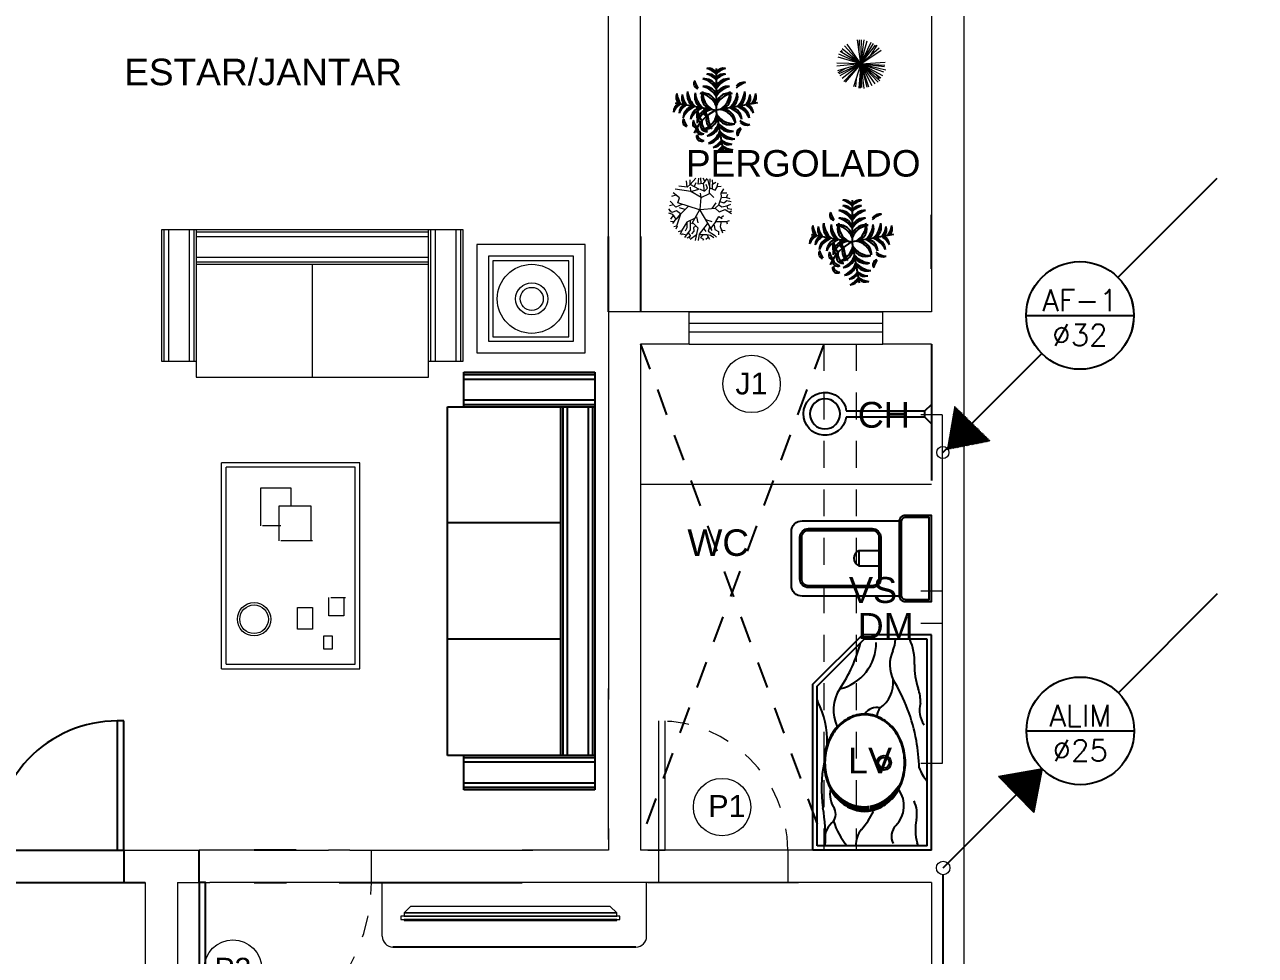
# Model space of a CAD drawing. Header units: millimetres. Extents: x 1345 to 2117, y 1214 to 1365.
# Drawn here: x 1937.64 to 1943.36, y 1280.28 to 1284.6 of the extents above; entities that cross this region are included whole.
import ezdxf
from ezdxf.enums import TextEntityAlignment as Align

# ---------------------------------------------------------------- set-up
doc = ezdxf.new("R2010")
doc.units = ezdxf.units.MM
doc.header["$LTSCALE"] = 0.5
doc.linetypes.add('HIDDEN', pattern=[0.375, 0.25, -0.125])
doc.linetypes.add('HIDDEN2', pattern=[0.1875, 0.125, -0.0625])
for name, color, linetype in [('02', 2, 'Continuous'), ('ARCO', 7, 'HIDDEN2'), ('DIVERSOS', 4, 'Continuous'), ('ESQUADRIA', 3, 'Continuous'), ('ESQUADRIAS', 3, 'Continuous'), ('FMPLANT', 3, 'Continuous'), ('HATCH', 8, 'Continuous'), ('MOBIL-I', 251, 'Continuous'), ('parede', 2, 'Continuous'), ('PISO', 8, 'Continuous'), ('PORTAS', 3, 'Continuous'), ('proj', 8, 'HIDDEN'), ('TEXTO2', 3, 'Continuous'), ('TUBULAÇÃO_HIDRÁULICA', 5, 'Continuous'), ('TXT_0', 7, 'Continuous'), ('TXT_1', 3, 'Continuous')]:
    doc.layers.add(name, color=color, linetype=linetype)
doc.styles.add('ADITIVOCAD', font='ROMANS.shx')
doc.styles.add('SANSSERIF', font='sas_____.pfb', dxfattribs={"height": 1})
doc.styles.get("Standard").update_dxf_attribs({"font": 'arial.ttf'})

# ---------------------------------------------------------------- blocks, each defined once
blk = doc.blocks.new('ADC_PE_AB1')
blk.add_lwpolyline([(0, -0.03), (1, -0.03), (1, 0), (0, 0)], close=True)
at = {"flags": 8}
blk.add_attdef('$PORTA', text='', height=0.09, dxfattribs=at).set_placement((0.5, -0.1569), align=Align.MIDDLE)
blk = doc.blocks.new('ADC_CHUVEIRO')
for p, q in [((0, 0.045), (0, -0.045)), ((0.03, 0.015), (0, 0.045)), ((0.395, 0.015), (0.03, 0.015)), ((0.03, -0.015), (0.03, 0.015)), ((0, -0.045), (0.03, -0.015)), ((0.03, -0.015), (0.3953, -0.015))]:
    blk.add_line(p, q)
blk.add_circle((0.494, 0.0009), 0.07)
blk.add_arc((0.494, 0.0009), 0.1, 189.1456, 171.891)
blk = doc.blocks.new('ADC_VASO_02')
blk.add_lwpolyline([(-0.175, 0.15), (-0.175, 0.6, -0.414214), (-0.125, 0.65), (0.125, 0.65, -0.414214), (0.175, 0.6), (0.175, 0.1496)], format="xyb")
for points in [[(0.1388, 0.2754, -0.414214), (0.0988, 0.2354), (-0.0948, 0.2354, -0.414214), (-0.1348, 0.2754), (-0.1348, 0.5704, -0.414214), (-0.0948, 0.6104), (0.0988, 0.6104, -0.414214), (0.1388, 0.5704)], [(0.1303, 0.2754, -0.414214), (0.0988, 0.2439), (-0.0948, 0.2439, -0.414214), (-0.1263, 0.2754), (-0.1263, 0.5704, -0.414214), (-0.0948, 0.6019), (0.0988, 0.6019, -0.414214), (0.1303, 0.5704)], [(-0.17, 0.15, 0.414214), (-0.2, 0.12), (-0.2, 0), (0.2, 0), (0.2, 0.12, 0.414214), (0.17, 0.15)], [(-0.17, 0.14, 0.414214), (-0.19, 0.12), (-0.19, 0.01), (0.19, 0.01), (0.19, 0.12, 0.414214), (0.17, 0.14)]]:
    blk.add_lwpolyline(points, format="xyb", close=True)
blk.add_lwpolyline([(0.0363, 0.2439), (0.0363, 0.3375), (-0.0344, 0.3375), (-0.0344, 0.2439)])
blk.add_arc((0.0009, 0.3215), 0.0388, 24.3951, 155.6049)
blk = doc.blocks.new('ADC_LAV_05')
for p, q in [((0, 0), (0, 0.55)), ((0, 0.55), (0.7704, 0.55)), ((0.02, 0.53), (0.7621, 0.53)), ((0.02, 0.02), (0.02, 0.53)), ((0.7621, 0.53), (0.98, 0.3123)), ((0.7704, 0.55), (1, 0.3206)), ((0.98, 0.02), (0.98, 0.3123)), ((1, 0), (1, 0.3206)), ((0, 0), (1, 0)), ((0.02, 0.02), (0.98, 0.02))]:
    blk.add_line(p, q)
for points in [[(0.4062, 0.1206, 0.083485), (0.4944, 0.1354, 0.090959), (0.566, 0.1759, 0.104004), (0.6157, 0.239, 0.115577), (0.6322, 0.3095, 0.115577), (0.6157, 0.38, 0.104004), (0.566, 0.443, 0.090959), (0.4944, 0.4835, 0.083485), (0.4062, 0.4983, 0.083485), (0.3179, 0.4835, 0.090959), (0.2463, 0.443, 0.104004), (0.1966, 0.38, 0.115577), (0.1801, 0.3095, 0.115577), (0.1966, 0.239, 0.104004), (0.2463, 0.1759, 0.090959), (0.3179, 0.1354, 0.083485)], [(0.4062, 0.1248, 0.083485), (0.493, 0.1394, 0.090959), (0.5633, 0.1791, 0.104004), (0.6119, 0.2408, 0.115577), (0.628, 0.3095, 0.115577), (0.6119, 0.3781, 0.104004), (0.5633, 0.4398, 0.090959), (0.493, 0.4795, 0.083485), (0.4062, 0.4941, 0.083485), (0.3193, 0.4795, 0.090959), (0.249, 0.4398, 0.104004), (0.2004, 0.3781, 0.115577), (0.1843, 0.3095, 0.115577), (0.2004, 0.2408, 0.104004), (0.249, 0.1791, 0.090959), (0.3193, 0.1394, 0.083485)]]:
    blk.add_lwpolyline(points, format="xyb", close=True)
for radius in [0.0339, 0.025]:
    blk.add_circle((0.4055, 0.2206), radius)
for centre, radius, start, end in [((0.4995, 0.9177), 0.4342, 269.3247, 295.8903), ((0.76, 0.3809), 0.1624, 113.3641, 115.8903), ((0.0559, 1.3962), 0.9039, 267.7229, 278.9638), ((0.0552, 0.402), 0.0926, 41.3487, 101.8141), ((0.1665, 0.4999), 0.0556, 221.3487, 297.4318), ((0.2605, 0.3465), 0.1245, 78.9955, 123.3333), ((0.2875, -0.0718), 0.5823, 78.2401, 98.9638), ((0.2201, 0.1636), 0.3026, 106.3243, 131.3792), ((0.6508, 0.2793), 0.1756, 56.1908, 116.2902), ((1.1381, 1.007), 0.7001, 236.1908, 255.5369), ((0.9639, 0.4778), 0.2217, 193.7216, 269.9715), ((0.0206, 0.2349), 0.1168, 49.9343, 90.2724), ((0.3586, 0.6369), 0.4085, 229.9343, 244.0853), ((0.5983, 0.255), 0.0641, 344.5869, 58.1135), ((0.6184, 0.1896), 0.0639, 49.2661, 86.8336), ((0.7799, 0.3241), 0.1475, 215.7175, 274.1895), ((0.0641, 0.1144), 0.0713, 44.7702, 118.1843), ((0.363, 0.8774), 0.8206, 280.1922, 301.4107), ((0.8604, 0.032), 0.1609, 66.126, 115.6626), ((0.9822, 0.3072), 0.1401, 246.126, 269.1113), ((0.2056, 0.2549), 0.1281, 224.7702, 306.3582), ((-0.0155, 0.2328), 0.1744, 281.75, 286.3843), ((0.0957, -0.1456), 0.22, 78.1029, 106.3843), ((0.1688, 0.2014), 0.1346, 258.1029, 296.1994), ((0.3613, 0.8866), 0.83, 271.4321, 280.1922), ((0.688, 0.2406), 0.19, 267.9474, 289.2677), ((0.8511, -0.2259), 0.3042, 87.8834, 109.2677), ((0.8722, 0.3475), 0.2696, 267.8834, 293.5615), ((0.4585, -0.1421), 0.2131, 111.0015, 130.4729), ((0.6495, -0.0622), 0.1173, 74.3079, 124.9939)]:
    blk.add_arc(centre, radius, start, end)
for points in [[(0.2584, 0.4524), (0.2647, 0.4406), (0.2777, 0.465), (0.2797, 0.4531)], [(0.2777, 0.465), (0.2797, 0.4531), (0.2886, 0.471), (0.2899, 0.4611)], [(0.2886, 0.471), (0.2899, 0.4611), (0.3035, 0.4779), (0.2965, 0.4664)], [(0.3035, 0.4779), (0.2965, 0.4664), (0.3178, 0.4833), (0.3049, 0.4731)], [(0.2049, 0.3949), (0.2213, 0.3828), (0.2176, 0.4133), (0.2336, 0.4041)], [(0.2176, 0.4133), (0.2336, 0.4041), (0.231, 0.4287), (0.2403, 0.4137)], [(0.231, 0.4287), (0.2403, 0.4137), (0.2433, 0.4404), (0.2513, 0.4271)], [(0.2433, 0.4404), (0.2513, 0.4271), (0.2584, 0.4524), (0.2647, 0.4406)], [(0.1821, 0.3345), (0.2054, 0.3236), (0.1859, 0.352), (0.2075, 0.3406)], [(0.1859, 0.352), (0.2075, 0.3406), (0.19, 0.3646), (0.2108, 0.3551)], [(0.19, 0.3646), (0.2108, 0.3551), (0.1966, 0.38), (0.2152, 0.3688)], [(0.1966, 0.38), (0.2152, 0.3688), (0.2049, 0.3949), (0.2213, 0.3828)], [(0.1801, 0.311), (0.2052, 0.3059), (0.1808, 0.324), (0.205, 0.3144)], [(0.1806, 0.2975), (0.2057, 0.2976), (0.1801, 0.311), (0.2052, 0.3059)], [(0.1813, 0.2898), (0.2072, 0.2867), (0.1806, 0.2975), (0.2057, 0.2976)], [(0.1808, 0.324), (0.205, 0.3144), (0.1821, 0.3345), (0.2054, 0.3236)], [(0.1847, 0.2717), (0.2109, 0.2698), (0.1816, 0.2882), (0.2076, 0.2844)], [(0.1894, 0.2561), (0.2133, 0.2622), (0.1847, 0.2717), (0.2109, 0.2698)], [(0.1979, 0.2364), (0.216, 0.2547), (0.1894, 0.2561), (0.2133, 0.2622)], [(0.2064, 0.2215), (0.2209, 0.2436), (0.1979, 0.2364), (0.216, 0.2547)], [(0.2176, 0.2056), (0.222, 0.2413), (0.2064, 0.2215), (0.2209, 0.2436)], [(0.2303, 0.1909), (0.2314, 0.2247), (0.2176, 0.2056), (0.222, 0.2413)], [(0.2433, 0.1785), (0.2403, 0.2118), (0.2303, 0.1909), (0.2314, 0.2247)], [(0.2571, 0.1674), (0.2482, 0.202), (0.2433, 0.1785), (0.2403, 0.2118)], [(0.2632, 0.1631), (0.2567, 0.1927), (0.2571, 0.1674), (0.2482, 0.202)], [(0.2742, 0.156), (0.2627, 0.1868), (0.2632, 0.1631), (0.2567, 0.1927)], [(0.2851, 0.1498), (0.2729, 0.1778), (0.2742, 0.156), (0.2627, 0.1868)], [(0.2956, 0.1445), (0.2839, 0.1687), (0.2851, 0.1498), (0.2729, 0.1778)], [(0.3256, 0.1339), (0.2928, 0.1613), (0.2956, 0.1445), (0.2839, 0.1687)], [(0.2966, 0.144), (0.3256, 0.1339), (0.2964, 0.1441), (0.3254, 0.133)], [(0.2964, 0.1441), (0.3254, 0.133), (0.3256, 0.1339), (0.3279, 0.1322)]]:
    blk.add_solid(points)
blk = doc.blocks.new('A1194DB', base_point=(2.905, 11.046))
for p in [(2.905, 11.546), (2.413, 11.133), (3.397, 11.133), (2.992, 10.554)]:
    blk.add_line(p, (2.905, 11.046))
for centre, radius, start, end in [((2.812, 11.432), 0.115, 36.29, 99.6243), ((2.718, 11.297), 0.26, 44.0763, 73.3794), ((2.812, 11.364), 0.115, 36.29, 99.6243), ((2.718, 11.229), 0.26, 44.0763, 73.3794), ((2.998, 11.432), 0.115, 80.3757, 143.71), ((3.092, 11.297), 0.26, 106.6206, 135.9237), ((2.998, 11.364), 0.115, 80.3757, 143.71), ((3.092, 11.229), 0.26, 106.6206, 135.9237), ((2.695, 11.362), 0.0575, 139.742, 258.7475), ((2.773, 11.408), 0.125, 184.618, 228.2106), ((2.676, 11.162), 0.268, 31.3712, 75.0366), ((2.76, 11.262), 0.16, 25.2489, 95.3937), ((2.76, 11.171), 0.16, 25.2489, 95.3937), ((2.676, 11.071), 0.268, 31.3712, 75.0366), ((3.05, 11.262), 0.16, 84.6063, 154.7511), ((3.134, 11.162), 0.268, 104.9634, 148.6288), ((3.05, 11.171), 0.16, 84.6063, 154.7511), ((3.134, 11.071), 0.268, 104.9634, 148.6288), ((3.236, 11.263), 0.115, 80.3757, 143.71), ((3.33, 11.128), 0.26, 106.6206, 135.9237), ((2.541, 11.205), 0.115, 160.3757, 223.71), ((2.691, 11.274), 0.26, 186.6206, 215.9237), ((2.608, 11.193), 0.115, 160.3757, 223.71), ((2.758, 11.262), 0.26, 186.6206, 215.9237), ((2.718, 11.226), 0.16, 164.6063, 234.7511), ((2.831, 11.292), 0.268, 184.9634, 228.6288), ((2.808, 11.21), 0.16, 164.6063, 234.7511), ((2.92, 11.276), 0.268, 184.9634, 228.6288), ((2.751, 11.093), 0.156, 3.4259, 103.6346), ((2.686, 11.01), 0.236, 21.6665, 83.1878), ((2.886, 11.206), 0.156, 156.3654, 256.5741), ((2.978, 11.256), 0.236, 176.8122, 238.3335), ((3.059, 11.093), 0.156, 76.3654, 176.5741), ((3.124, 11.01), 0.236, 96.8122, 158.3335), ((2.832, 11.256), 0.236, 301.6665, 3.1878), ((2.924, 11.206), 0.156, 283.4259, 23.6346), ((2.889, 11.276), 0.268, 311.3712, 355.0366), ((3.002, 11.21), 0.16, 305.2489, 15.3937), ((2.979, 11.292), 0.268, 311.3712, 355.0366), ((3.092, 11.226), 0.16, 305.2489, 15.3937), ((3.052, 11.262), 0.26, 324.0763, 353.3794), ((3.201, 11.193), 0.115, 316.29, 19.6243), ((3.119, 11.274), 0.26, 324.0763, 353.3794), ((3.269, 11.205), 0.115, 316.29, 19.6243), ((2.509, 11.022), 0.115, 116.29, 179.6243), ((2.626, 10.906), 0.26, 124.0763, 153.3794), ((2.576, 11.01), 0.115, 116.29, 179.6243), ((2.693, 10.894), 0.26, 124.0763, 153.3794), ((2.668, 10.941), 0.16, 105.2489, 175.3937), ((2.751, 10.841), 0.268, 111.3712, 155.0366), ((2.757, 10.926), 0.16, 105.2489, 175.3937), ((2.841, 10.825), 0.268, 111.3712, 155.0366), ((3.137, 10.559), 0.54, 115.4772, 156.6585), ((2.832, 10.902), 0.156, 83.4259, 183.6346), ((2.902, 10.824), 0.236, 101.6665, 163.1878), ((2.809, 11.028), 0.0563, 114.2257, 255.1279), ((2.853, 11.04), 0.078, 150.4398, 228.6694), ((2.908, 10.824), 0.236, 16.8122, 78.3335), ((2.978, 10.902), 0.156, 356.3654, 96.5741), ((2.969, 10.825), 0.268, 24.9634, 68.6288), ((3.053, 10.926), 0.16, 4.6063, 74.7511), ((3.058, 10.841), 0.268, 24.9634, 68.6288), ((3.142, 10.941), 0.16, 4.6063, 74.7511), ((3.117, 10.894), 0.26, 26.6206, 55.9237), ((3.234, 11.01), 0.115, 0.3757, 63.71), ((2.563, 10.905), 0.0575, 139.742, 258.7475), ((2.641, 10.95), 0.125, 184.618, 228.2106), ((2.682, 10.886), 0.0575, 139.742, 258.7475), ((2.76, 10.931), 0.125, 184.618, 228.2106), ((2.759, 10.981), 0.0869, 144.9865, 244.4034), ((2.935, 11.063), 0.25, 187.5759, 215.8942), ((2.791, 10.867), 0.0766, 138.8744, 278.9763), ((2.857, 10.904), 0.125, 173.7536, 244.097), ((2.683, 11.044), 0.236, 286.8122, 348.3335), ((2.761, 10.973), 0.156, 266.3654, 6.5741), ((2.916, 10.934), 0.13, 161.4477, 239.3672), ((3.222, 11.022), 0.422, 185.4007, 208.139), ((3.114, 11.12), 0.236, 211.6665, 273.1878), ((3.065, 11.027), 0.156, 193.4259, 293.6346), ((3.339, 11.133), 0.26, 234.0763, 263.3794), ((3.27, 10.983), 0.115, 226.29, 289.6243), ((2.725, 10.813), 0.057, 167.0577, 302.8533), ((2.725, 10.732), 0.057, 167.0577, 302.8533), ((2.758, 10.845), 0.08, 185.1845, 268.654), ((2.758, 10.764), 0.08, 185.1845, 268.654), ((2.684, 10.982), 0.268, 294.9634, 338.6288), ((2.784, 10.899), 0.16, 274.6063, 344.7511), ((2.7, 10.893), 0.268, 294.9634, 338.6288), ((2.8, 10.809), 0.16, 274.6063, 344.7511), ((3.135, 11.062), 0.268, 221.3712, 265.0366), ((3.069, 10.949), 0.16, 215.2489, 285.3937), ((3.15, 10.972), 0.268, 221.3712, 265.0366), ((3.085, 10.859), 0.16, 215.2489, 285.3937), ((3.209, 10.775), 0.0575, 101.2525, 220.258), ((3.287, 10.729), 0.125, 131.7894, 175.382), ((2.753, 10.834), 0.26, 296.6206, 325.9237), ((2.868, 10.718), 0.115, 270.3757, 333.71), ((2.765, 10.767), 0.26, 296.6206, 325.9237), ((2.88, 10.65), 0.115, 270.3757, 333.71), ((3.12, 10.899), 0.26, 234.0763, 263.3794), ((3.052, 10.75), 0.115, 226.29, 289.6243), ((3.132, 10.832), 0.26, 234.0763, 263.3794), ((3.064, 10.683), 0.115, 226.29, 289.6243)]:
    blk.add_arc(centre, radius, start, end)
blk = doc.blocks.new('s1')
for p, q in [((0.7674, 1.4896), (0.7674, 2.0988)), ((0.7674, 2.0988), (2.7072, 2.0988)), ((0.9277, 1.4148), (0.9277, 2.0988)), ((2.5469, 2.0988), (2.5469, 1.4148)), ((2.7072, 2.0988), (2.7072, 1.4896)), ((0.9277, 1.9385), (2.5469, 1.9385)), ((1.4675, 1.9385), (1.4675, 1.4148)), ((2.0072, 1.9385), (2.0072, 1.4148)), ((0.9277, 1.4896), (0.7674, 1.4896)), ((2.7072, 1.4896), (2.5469, 1.4896)), ((2.5469, 1.4148), (0.9277, 1.4148))]:
    blk.add_line(p, q)
at = {"layer": 'PISO'}
for p, q in [((0.7781, 1.4896), (0.7781, 2.0988)), ((0.7995, 1.4896), (0.7995, 2.0988)), ((0.8957, 1.4896), (0.8957, 2.0988)), ((0.9171, 1.4896), (0.9171, 2.0988)), ((0.9277, 2.0881), (2.5469, 2.0881)), ((0.9277, 2.0667), (2.5469, 2.0667)), ((2.5576, 2.0988), (2.5576, 1.4896)), ((2.579, 2.0988), (2.579, 1.4896)), ((2.6752, 2.0988), (2.6752, 1.4896)), ((2.6965, 2.0988), (2.6965, 1.4896)), ((0.9277, 1.9705), (2.5469, 1.9705)), ((0.9277, 1.9492), (2.5469, 1.9492))]:
    blk.add_line(p, q, dxfattribs=at)
blk = doc.blocks.new('Adh_BalaoAf')
for p, q in [((0, 0), (0.65, 0)), ((1.8, 0), (1.15, 0))]:
    blk.add_line(p, q)
blk.add_circle((0.9, 0), 0.25)
blk = doc.blocks.new('Adh_Afn')
blk.add_line((-0.25, 0), (0.25, 0))
blk.add_circle((0, 0), 0.25)
at = {"flags": 8}
for tag, p in [('$AF', (0, 0.0703)), ('$DIAM', (0, -0.0909))]:
    blk.add_attdef(tag, text='', height=0.1, dxfattribs=at).set_placement(p, align=Align.MIDDLE)

msp = doc.modelspace()

# ---------------------------------------------------------------- hatches: boundary and pattern name
at = {"layer": 'HATCH', "lineweight": 18}
h = msp.add_hatch(dxfattribs=at)
h.set_pattern_fill('LINE,_O', color=256, scale=0.001, angle=-21.5112)
h.set_pattern_definition([(338.48882318, (-288.1163207, 1099.0140608), (0.001164217631, 0.002953848728), [])])
h.paths.add_polyline_path([(1942.1248, 1282.6704), (1941.9581, 1282.8331), (1941.9234, 1282.6307)])
h = msp.add_hatch(dxfattribs=at)
h.set_pattern_fill('LINE,_O', color=256, scale=0.001, angle=157.2881)
h.set_pattern_definition([(157.28811485, (4175.763461, 1417.9933553), (-0.0012258592473, -0.002928804211), [])])
h.paths.add_polyline_path([(1942.1636, 1281.1115), (1942.3268, 1280.9454), (1942.3658, 1281.147)])

# ---------------------------------------------------------------- linework, layer by layer
at = {"color": 8, "linetype": 'ByBlock'}
for p, q in [((1941.8513, 1283.6201), (1941.8513, 1283.7201)), ((1940.3513, 1283.2701), (1940.3513, 1283.6201)), ((1940.5013, 1283.6201), (1940.5013, 1283.2701)), ((1941.8513, 1283.4701), (1941.8513, 1283.6201)), ((1941.8513, 1283.1201), (1941.8513, 1282.4867)), ((1938.1013, 1281.3701), (1938.0713, 1281.3701)), ((1938.0713, 1281.3701), (1938.0713, 1280.7701)), ((1938.1013, 1280.7701), (1938.1013, 1281.3701)), ((1936.9313, 1280.7701), (1938.0713, 1280.7701)), ((1938.0713, 1280.7701), (1938.1013, 1280.7701)), ((1938.1013, 1280.7701), (1938.1013, 1280.6201)), ((1938.4513, 1280.6201), (1938.4513, 1280.7701)), ((1938.9013, 1280.7701), (1938.7063, 1280.7701)), ((1936.9013, 1280.6201), (1938.1013, 1280.6201)), ((1938.1013, 1280.6201), (1938.2013, 1280.6201)), ((1938.7063, 1280.6201), (1938.8563, 1280.6201)), ((1939.1013, 1280.6201), (1939.1513, 1280.6201)), ((1939.1513, 1280.6201), (1939.1813, 1280.6201)), ((1939.1813, 1280.6201), (1939.9513, 1280.6201)), ((1940.4791, 1280.3201), (1939.3513, 1280.3201))]:
    msp.add_line(p, q, dxfattribs=at)
at = {"lineweight": 18}
msp.add_line((1940.7932, 1283.6074), (1940.7893, 1283.6013), dxfattribs=at)
at = {"color": 252, "linetype": 'HIDDEN', "true_color": 0x939598}
for p, q in [((1940.5013, 1283.1201), (1941.3582, 1280.7901)), ((1941.3513, 1283.1201), (1940.5013, 1280.8201))]:
    msp.add_line(p, q, dxfattribs=at)
at = {"color": 8, "lineweight": 18}
for p, q in [((1940.5844, 1281.3701), (1940.5844, 1280.7701)), ((1940.6144, 1280.7701), (1940.6144, 1281.3701)), ((1940.5844, 1280.7701), (1940.6144, 1280.7701))]:
    msp.add_line(p, q, dxfattribs=at)
at = {"color": 5, "linetype": 'ByBlock'}
msp.add_line((1941.9063, 1279.8074), (1941.9062, 1280.6561), dxfattribs=at)
at = {"color": 8, "linetype": 'ByBlock'}
msp.add_arc((1938.0713, 1280.7993), 0.5707, 90, 182.9376, dxfattribs=at)
at = {"layer": '02', "color": 8, "lineweight": 18}
msp.add_line((1941.8513, 1284.7701), (1941.8513, 1283.7201), dxfattribs=at)
at = {"layer": '02', "color": 5, "lineweight": 18}
for centre, radius in [((1941.9046, 1282.6163), 0.0284), ((1941.9062, 1280.6874), 0.0313)]:
    msp.add_circle(centre, radius, dxfattribs=at)
at = {"layer": 'ARCO', "color": 8, "lineweight": 18}
for centre, radius, start, end in [((1940.5844, 1280.7701), 0.6, 360, 90), ((1938.4513, 1280.6201), 0.8, 270, 0)]:
    msp.add_arc(centre, radius, start, end, dxfattribs=at)
at = {"layer": 'DIVERSOS', "color": 8, "lineweight": 18}
for p, q in [((1941.6263, 1283.2701), (1940.7263, 1283.2701)), ((1940.7263, 1283.2701), (1941.6263, 1283.2701)), ((1940.7263, 1283.1201), (1941.6263, 1283.1201))]:
    msp.add_line(p, q, dxfattribs=at)
at = {"layer": 'DIVERSOS', "lineweight": 18}
msp.add_line((1942.3658, 1281.147), (1942.3268, 1280.9454), dxfattribs=at)
msp.add_lwpolyline([(1942.3658, 1281.147), (1942.1636, 1281.1115), (1942.3268, 1280.9454)], dxfattribs=at)
at = {"layer": 'ESQUADRIA', "color": 8, "lineweight": 18}
for p, q in [((1941.6263, 1283.2151), (1940.7263, 1283.2151)), ((1941.6263, 1283.1751), (1940.7263, 1283.1751))]:
    msp.add_line(p, q, dxfattribs=at)
at = {"layer": 'ESQUADRIAS', "color": 8, "lineweight": 18}
for points in [[(1938.4013, 1280.6201), (1938.4513, 1280.6201), (1938.4513, 1280.7701)], [(1939.3013, 1280.6201), (1939.2513, 1280.6201), (1939.2513, 1280.7701), (1939.3013, 1280.7701)], [(1940.5344, 1280.7701), (1940.5844, 1280.7701), (1940.5844, 1280.6201), (1940.5344, 1280.6201)], [(1941.2344, 1280.7701), (1941.1844, 1280.7701), (1941.1844, 1280.6201), (1941.2344, 1280.6201)]]:
    msp.add_lwpolyline(points, dxfattribs=at)
at = {"layer": 'FMPLANT', "lineweight": 18}
for p, q in [((1941.5231, 1284.4208), (1941.5082, 1284.5334)), ((1941.5157, 1284.4766), (1941.5182, 1284.5323)), ((1941.5231, 1284.4208), (1941.5264, 1284.5334)), ((1941.5231, 1284.4208), (1941.5389, 1284.5334)), ((1941.5231, 1284.4208), (1941.553, 1284.5283)), ((1941.5231, 1284.4208), (1941.4276, 1284.4784)), ((1941.4383, 1284.472), (1941.435, 1284.4844)), ((1941.5231, 1284.4208), (1941.4367, 1284.4904)), ((1941.5231, 1284.4208), (1941.4483, 1284.5045)), ((1941.5231, 1284.4208), (1941.4608, 1284.5133)), ((1941.5231, 1284.4208), (1941.5713, 1284.5214)), ((1941.5231, 1284.4208), (1941.5821, 1284.5163)), ((1941.5231, 1284.4208), (1941.5921, 1284.5084)), ((1941.5231, 1284.4208), (1941.6087, 1284.4955)), ((1941.5231, 1284.4208), (1941.6179, 1284.4844)), ((1941.5702, 1284.4619), (1941.5988, 1284.5084)), ((1941.5231, 1284.4208), (1941.4118, 1284.4246)), ((1941.5231, 1284.4208), (1941.4118, 1284.4097)), ((1941.5231, 1284.4208), (1941.4159, 1284.3887)), ((1941.5231, 1284.4208), (1941.4184, 1284.4525)), ((1941.4184, 1284.4525), (1941.4184, 1284.4525)), ((1941.5231, 1284.4208), (1941.4209, 1284.4666)), ((1941.5231, 1284.4208), (1941.4209, 1284.3748)), ((1941.5231, 1284.4208), (1941.4259, 1284.3658)), ((1941.5231, 1284.4208), (1941.4367, 1284.3529)), ((1941.5231, 1284.4208), (1941.4442, 1284.3399)), ((1941.5231, 1284.4208), (1941.4508, 1284.3369)), ((1941.5231, 1284.4208), (1941.4899, 1284.315)), ((1941.5231, 1284.4208), (1941.5149, 1284.3079)), ((1941.5231, 1284.4208), (1941.5207, 1284.309)), ((1941.5231, 1284.4208), (1941.6362, 1284.4296)), ((1941.5231, 1284.4208), (1941.6353, 1284.4156)), ((1941.5231, 1284.4208), (1941.6337, 1284.4087)), ((1941.5231, 1284.4208), (1941.6287, 1284.3837)), ((1941.5231, 1284.4208), (1941.6245, 1284.3678)), ((1941.5231, 1284.4208), (1941.6162, 1284.3559)), ((1941.5231, 1284.4208), (1941.5381, 1284.306)), ((1941.5231, 1284.4208), (1941.5272, 1284.3109)), ((1941.5231, 1284.4208), (1941.5746, 1284.321)), ((1941.5231, 1284.4208), (1941.5888, 1284.3289)), ((1941.5231, 1284.4208), (1941.6046, 1284.3359)), ((1941.5231, 1284.4208), (1941.5597, 1284.3139)), ((1941.5231, 1284.4208), (1941.6121, 1284.3419)), ((1941.5231, 1284.4208), (1941.6403, 1284.3938)), ((1941.5231, 1284.4208), (1941.5522, 1284.313)), ((1941.4524, 1284.3997), (1941.4167, 1284.3788)), ((1941.5915, 1284.3731), (1941.6096, 1284.3518)), ((1941.5013, 1284.3514), (1941.4991, 1284.3139)), ((1940.7176, 1283.8484), (1940.6782, 1283.8532)), ((1940.7176, 1283.8484), (1940.7145, 1283.8775)), ((1940.7307, 1283.8605), (1940.7176, 1283.8484)), ((1940.7307, 1283.8605), (1940.7569, 1283.8907)), ((1940.7307, 1283.8605), (1940.7317, 1283.8823)), ((1940.7721, 1283.8399), (1940.7307, 1283.8605)), ((1940.7337, 1283.8302), (1940.7327, 1283.8484)), ((1940.7518, 1283.8532), (1940.7589, 1283.8703)), ((1940.769, 1283.8618), (1940.7721, 1283.8907)), ((1940.7922, 1283.8653), (1940.769, 1283.8618)), ((1940.7831, 1283.8653), (1940.7811, 1283.892)), ((1940.7992, 1283.8762), (1940.7922, 1283.8907)), ((1940.7932, 1283.8653), (1940.8104, 1283.8884)), ((1940.7972, 1283.8302), (1940.7932, 1283.8653)), ((1940.7992, 1283.8315), (1940.8124, 1283.8436)), ((1940.8124, 1283.8436), (1940.8063, 1283.8605)), ((1940.8215, 1283.8545), (1940.8134, 1283.886)), ((1940.8204, 1283.8193), (1940.8245, 1283.8872)), ((1940.8225, 1283.846), (1940.8466, 1283.8339)), ((1940.8367, 1283.8629), (1940.8345, 1283.8823)), ((1940.8356, 1283.8618), (1940.8508, 1283.8714)), ((1940.8356, 1283.8412), (1940.8356, 1283.8618)), ((1940.8466, 1283.8339), (1940.8578, 1283.8521)), ((1940.8568, 1283.8532), (1940.8618, 1283.869)), ((1940.8578, 1283.8521), (1940.8749, 1283.8532)), ((1940.6641, 1283.8108), (1940.644, 1283.8048)), ((1940.6812, 1283.7987), (1940.6519, 1283.823)), ((1940.7346, 1283.8278), (1940.6621, 1283.8399)), ((1940.6742, 1283.7757), (1940.6812, 1283.7987)), ((1940.7337, 1283.8291), (1940.7721, 1283.8399)), ((1940.7831, 1283.8013), (1940.7346, 1283.8278)), ((1940.7741, 1283.8412), (1940.7972, 1283.8302)), ((1940.777, 1283.7452), (1940.7831, 1283.8013)), ((1940.7831, 1283.8024), (1940.7791, 1283.8206)), ((1940.7831, 1283.8013), (1940.8204, 1283.8193)), ((1940.8204, 1283.8206), (1940.8407, 1283.8013)), ((1940.8689, 1283.7806), (1940.877, 1283.8024)), ((1940.8749, 1283.8206), (1940.887, 1283.8412)), ((1940.877, 1283.8037), (1940.8749, 1283.8206)), ((1940.8759, 1283.8217), (1940.9022, 1283.823)), ((1940.877, 1283.8024), (1940.9002, 1283.8)), ((1940.887, 1283.7757), (1940.9011, 1283.7867)), ((1940.9002, 1283.8), (1940.9062, 1283.8158)), ((1940.9002, 1283.8), (1940.9154, 1283.7963)), ((1940.9011, 1283.7867), (1940.9214, 1283.7818)), ((1940.646, 1283.7309), (1940.6328, 1283.7479)), ((1940.6389, 1283.7394), (1940.6338, 1283.737)), ((1940.6539, 1283.7672), (1940.6348, 1283.7613)), ((1940.6651, 1283.7563), (1940.6389, 1283.783)), ((1940.6671, 1283.7383), (1940.646, 1283.7309)), ((1940.6923, 1283.7685), (1940.6651, 1283.7563)), ((1940.6863, 1283.7249), (1940.6671, 1283.7383)), ((1940.775, 1283.7431), (1940.6742, 1283.7756)), ((1940.7064, 1283.7455), (1940.6812, 1283.7527)), ((1940.7216, 1283.7587), (1940.6863, 1283.7225)), ((1940.775, 1283.7431), (1940.7377, 1283.6765)), ((1940.7761, 1283.7418), (1940.8323, 1283.6467)), ((1940.777, 1283.7452), (1940.8466, 1283.7516)), ((1940.8336, 1283.7503), (1940.8517, 1283.7757)), ((1940.8466, 1283.7516), (1940.8649, 1283.7661)), ((1940.8466, 1283.7516), (1940.8658, 1283.7346)), ((1940.8649, 1283.7661), (1940.8689, 1283.7806)), ((1940.8649, 1283.7661), (1940.8779, 1283.7576)), ((1940.8658, 1283.7346), (1940.8941, 1283.7442)), ((1940.8689, 1283.7818), (1940.887, 1283.7757)), ((1940.8779, 1283.7576), (1940.9022, 1283.7624)), ((1940.8941, 1283.7442), (1940.9234, 1283.7261)), ((1940.9022, 1283.7624), (1940.9203, 1283.7698)), ((1940.9022, 1283.7624), (1940.9052, 1283.7503)), ((1940.9052, 1283.7503), (1940.9244, 1283.7468)), ((1940.9123, 1283.7333), (1940.9254, 1283.7383)), ((1940.651, 1283.7212), (1940.6318, 1283.7273)), ((1940.6539, 1283.7201), (1940.6398, 1283.7007)), ((1940.6539, 1283.6873), (1940.6398, 1283.6897)), ((1940.6651, 1283.7018), (1940.6499, 1283.6801)), ((1940.6661, 1283.7007), (1940.651, 1283.7212)), ((1940.6852, 1283.7237), (1940.6661, 1283.7007)), ((1940.6863, 1283.7225), (1940.6681, 1283.668)), ((1940.7155, 1283.6862), (1940.6914, 1283.6462)), ((1940.7538, 1283.7042), (1940.7155, 1283.6862)), ((1940.7155, 1283.6862), (1940.7165, 1283.6595)), ((1940.7317, 1283.6934), (1940.7307, 1283.6497)), ((1940.7428, 1283.6849), (1940.767, 1283.6595)), ((1940.7609, 1283.7103), (1940.767, 1283.6825)), ((1940.8104, 1283.6777), (1940.773, 1283.6304)), ((1940.8023, 1283.6982), (1940.8325, 1283.6897)), ((1940.8275, 1283.6571), (1940.8517, 1283.6886)), ((1940.8427, 1283.6716), (1940.8457, 1283.6523)), ((1940.8508, 1283.6886), (1940.8638, 1283.7127)), ((1940.8517, 1283.6886), (1940.9002, 1283.6897)), ((1940.8638, 1283.7127), (1940.8799, 1283.7031)), ((1940.8759, 1283.6886), (1940.8709, 1283.6667)), ((1940.8749, 1283.7079), (1940.8859, 1283.7177)), ((1940.9002, 1283.6886), (1940.9143, 1283.6934)), ((1940.9002, 1283.6897), (1940.9032, 1283.6777)), ((1940.6681, 1283.668), (1940.655, 1283.6643)), ((1940.6702, 1283.668), (1940.6651, 1283.6534)), ((1940.6914, 1283.6462), (1940.6762, 1283.6413)), ((1940.6903, 1283.645), (1940.6852, 1283.6293)), ((1940.6964, 1283.6304), (1940.6903, 1283.628)), ((1940.7145, 1283.6256), (1940.6964, 1283.6304)), ((1940.7307, 1283.6497), (1940.7055, 1283.6147)), ((1940.7165, 1283.6595), (1940.7075, 1283.6437)), ((1940.7267, 1283.6183), (1940.7155, 1283.6122)), ((1940.7216, 1283.6365), (1940.7307, 1283.6243)), ((1940.7307, 1283.6243), (1940.7267, 1283.6098)), ((1940.7609, 1283.6267), (1940.7307, 1283.6063)), ((1940.7488, 1283.6437), (1940.7377, 1283.6317)), ((1940.7569, 1283.668), (1940.7468, 1283.6619)), ((1940.7468, 1283.6619), (1940.7488, 1283.6437)), ((1940.767, 1283.6595), (1940.7549, 1283.6002)), ((1940.773, 1283.6304), (1940.769, 1283.6002)), ((1940.7741, 1283.6293), (1940.8083, 1283.6293)), ((1940.7912, 1283.6267), (1940.7791, 1283.6147)), ((1940.7791, 1283.6147), (1940.7932, 1283.6074)), ((1940.7952, 1283.6547), (1940.8034, 1283.6426)), ((1940.8144, 1283.6147), (1940.8034, 1283.605)), ((1940.8083, 1283.6293), (1940.8204, 1283.6074)), ((1940.8094, 1283.6293), (1940.8255, 1283.6256)), ((1940.8215, 1283.6632), (1940.8144, 1283.6437)), ((1940.8144, 1283.6437), (1940.8447, 1283.6256)), ((1940.8255, 1283.6256), (1940.8407, 1283.6147)), ((1940.8447, 1283.6256), (1940.8537, 1283.6159)), ((1940.8457, 1283.6523), (1940.8629, 1283.6426)), ((1940.8629, 1283.6426), (1940.8629, 1283.6267)), ((1940.8709, 1283.6667), (1940.881, 1283.6365)), ((1940.874, 1283.651), (1940.8931, 1283.6474))]:
    msp.add_line(p, q, dxfattribs=at)
at = {"layer": 'MOBIL-I', "lineweight": 18}
for p, q in [((1938.2766, 1283.6503), (1938.2766, 1283.0411)), ((1939.6767, 1283.6503), (1938.2766, 1283.6503)), ((1938.2873, 1283.6503), (1938.2873, 1283.0411)), ((1938.3087, 1283.6503), (1938.3087, 1283.0411)), ((1938.4049, 1283.6503), (1938.4049, 1283.0411)), ((1938.4263, 1283.6503), (1938.4263, 1283.0411)), ((1938.437, 1283.6503), (1938.437, 1282.9663)), ((1939.5164, 1283.6396), (1938.437, 1283.6396)), ((1939.5164, 1283.6182), (1938.437, 1283.6182)), ((1939.5164, 1282.9663), (1939.5164, 1283.6503)), ((1939.5271, 1283.0411), (1939.5271, 1283.6503)), ((1939.5485, 1283.0411), (1939.5485, 1283.6503)), ((1939.6446, 1283.0411), (1939.6446, 1283.6503)), ((1939.666, 1283.0411), (1939.666, 1283.6503)), ((1939.6767, 1283.0411), (1939.6767, 1283.6503)), ((1939.5164, 1283.522), (1938.437, 1283.522)), ((1939.5164, 1283.5006), (1938.437, 1283.5006)), ((1939.5164, 1283.4899), (1938.437, 1283.4899)), ((1938.9767, 1283.4899), (1938.9767, 1282.9663)), ((1938.2766, 1283.0411), (1938.437, 1283.0411)), ((1939.5164, 1283.0411), (1939.6767, 1283.0411)), ((1938.437, 1282.9663), (1939.5164, 1282.9663)), ((1938.5558, 1281.6117), (1938.5558, 1282.5692)), ((1939.1971, 1282.5692), (1938.5558, 1282.5692)), ((1939.1757, 1282.5478), (1938.5771, 1282.5478)), ((1938.5771, 1281.6331), (1938.5771, 1282.5478)), ((1939.1757, 1281.6331), (1939.1757, 1282.5478)), ((1939.1971, 1281.6117), (1939.1971, 1282.5692)), ((1938.7373, 1282.4532), (1938.8764, 1282.4532)), ((1938.7373, 1282.2753), (1938.7373, 1282.4532)), ((1938.8764, 1282.4532), (1938.8764, 1282.3681)), ((1938.8223, 1282.3681), (1938.9692, 1282.3681)), ((1938.8223, 1282.2057), (1938.8223, 1282.3681)), ((1938.9692, 1282.3681), (1938.9692, 1282.2057)), ((1938.8302, 1282.2753), (1938.7451, 1282.2753)), ((1938.977, 1282.2057), (1938.8302, 1282.2057)), ((1939.0542, 1281.8577), (1939.0542, 1281.9428)), ((1939.062, 1281.9428), (1939.1316, 1281.9428)), ((1939.1238, 1281.9428), (1939.1238, 1281.8577)), ((1938.9074, 1281.8964), (1938.9769, 1281.8964)), ((1938.9074, 1281.7958), (1938.9074, 1281.8964)), ((1938.9769, 1281.8964), (1938.9769, 1281.7958)), ((1939.1238, 1281.8577), (1939.0542, 1281.8577)), ((1938.9769, 1281.7958), (1938.9074, 1281.7958)), ((1939.031, 1281.7649), (1939.0697, 1281.7649)), ((1939.031, 1281.703), (1939.031, 1281.7649)), ((1939.0697, 1281.7649), (1939.0697, 1281.703)), ((1939.0697, 1281.703), (1939.031, 1281.703)), ((1938.5771, 1281.6331), (1939.1757, 1281.6331)), ((1938.5558, 1281.6117), (1939.1971, 1281.6117)), ((1939.3013, 1280.3701), (1939.3013, 1280.6201)), ((1940.5291, 1280.3701), (1940.5291, 1280.6201))]:
    msp.add_line(p, q, dxfattribs=at)
for points in [[(1940.243, 1283.5818), (1939.7407, 1283.5818), (1939.7407, 1283.0794), (1940.243, 1283.0794)], [(1940.1896, 1283.5283), (1939.7941, 1283.5283), (1939.7941, 1283.1329), (1940.1896, 1283.1329)], [(1940.1682, 1283.5069), (1939.8155, 1283.5069), (1939.8155, 1283.1543), (1940.1682, 1283.1543)], [(1939.4332, 1280.5088), (1939.4026, 1280.4782), (1940.39, 1280.4782), (1940.3595, 1280.5088)], [(1939.4026, 1280.4782), (1939.4026, 1280.463), (1940.39, 1280.463), (1940.39, 1280.4782)], [(1939.3873, 1280.463), (1939.3873, 1280.4477), (1940.4053, 1280.4477), (1940.4053, 1280.463)], [(1939.4026, 1280.4477), (1939.4026, 1280.4426), (1940.39, 1280.4426), (1940.39, 1280.4477)]]:
    msp.add_lwpolyline(points, close=True, dxfattribs=at)
for centre, radius in [((1939.9957, 1283.33), 0.1603), ((1939.9957, 1283.33), 0.0748), ((1939.9957, 1283.33), 0.0534), ((1938.7064, 1281.8422), 0.0773), ((1938.7064, 1281.8422), 0.0666)]:
    msp.add_circle(centre, radius, dxfattribs=at)
for centre, start, end in [((1939.3513, 1280.3701), 180, 270), ((1940.4791, 1280.3701), 270, 0)]:
    msp.add_arc(centre, 0.05, start, end, dxfattribs=at)
at = {"layer": 'parede', "color": 8, "lineweight": 18}
for p, q in [((1942.0013, 1293.9201), (1942.0013, 1268.9201)), ((1941.8513, 1283.4701), (1941.8513, 1283.2701)), ((1940.7263, 1283.2701), (1940.3513, 1283.2701)), ((1940.3513, 1283.2701), (1940.3513, 1281.4701)), ((1940.7263, 1283.2701), (1940.3513, 1283.2701)), ((1940.7263, 1283.1201), (1940.7263, 1283.2701)), ((1941.8513, 1283.2701), (1941.6263, 1283.2701)), ((1941.8513, 1283.2701), (1941.6263, 1283.2701)), ((1941.6263, 1283.1201), (1941.6263, 1283.2701)), ((1941.6263, 1283.2201), (1941.6263, 1283.2701)), ((1940.7263, 1283.1201), (1940.5013, 1283.1201)), ((1940.5013, 1283.1201), (1940.5013, 1281.4701)), ((1941.8513, 1283.1201), (1941.6263, 1283.1201)), ((1940.3513, 1280.8701), (1940.3513, 1280.7701)), ((1940.5013, 1280.8701), (1940.5013, 1280.7701)), ((1938.7063, 1280.7701), (1938.5013, 1280.7701)), ((1938.9013, 1280.7701), (1939.0513, 1280.7701)), ((1939.1513, 1280.7701), (1939.0513, 1280.7701)), ((1940.3513, 1280.7701), (1939.9513, 1280.7701)), ((1941.8513, 1280.7701), (1940.5013, 1280.7701)), ((1940.5844, 1280.7701), (1940.5844, 1280.6201)), ((1941.1844, 1280.7701), (1941.1844, 1280.6201)), ((1938.2013, 1280.6201), (1938.2013, 1277.1701)), ((1938.3513, 1280.6201), (1938.3513, 1277.7701)), ((1938.7063, 1280.6201), (1938.5013, 1280.6201)), ((1939.1013, 1280.6201), (1938.8563, 1280.6201)), ((1941.8513, 1280.6201), (1939.9513, 1280.6201)), ((1941.8513, 1280.6201), (1941.8513, 1277.7701))]:
    msp.add_line(p, q, dxfattribs=at)
at = {"layer": 'parede', "color": 8, "linetype": 'HIDDEN', "lineweight": 18}
for p, q in [((1941.3513, 1283.1201), (1941.3513, 1280.7701)), ((1941.5013, 1283.1201), (1941.5013, 1280.7701))]:
    msp.add_line(p, q, dxfattribs=at)
at = {"layer": 'PISO', "lineweight": 18}
for p, q in [((1940.3513, 1283.6201), (1940.3513, 1284.7701)), ((1940.5013, 1283.6201), (1940.5013, 1284.7701)), ((1940.5013, 1282.4701), (1941.8513, 1282.4701))]:
    msp.add_line(p, q, dxfattribs=at)
at = {"layer": 'PISO', "color": 8, "lineweight": 18}
for p, q in [((1940.3513, 1280.8201), (1940.3513, 1281.5201)), ((1940.5013, 1281.5201), (1940.5013, 1280.8201)), ((1939.1513, 1280.7701), (1940.0013, 1280.7701)), ((1940.5344, 1280.6201), (1941.2344, 1280.6201))]:
    msp.add_line(p, q, dxfattribs=at)
at = {"layer": 'PISO', "lineweight": 18}
for centre in [(1941.0166, 1282.9348), (1940.8794, 1280.97), (1938.6082, 1280.2201)]:
    msp.add_circle(centre, 0.1333, dxfattribs=at)
at = {"layer": 'PORTAS', "color": 8, "lineweight": 18}
for points in [[(1938.5013, 1280.7701), (1938.4513, 1280.7701)], [(1938.4513, 1280.6201), (1938.5013, 1280.6201)]]:
    msp.add_lwpolyline(points, dxfattribs=at)
at = {"layer": 'proj', "color": 8, "linetype": 'ByBlock', "lineweight": 18}
for p, q in [((1938.1013, 1280.7701), (1938.4513, 1280.7701)), ((1938.3513, 1280.6201), (1938.4513, 1280.6201))]:
    msp.add_line(p, q, dxfattribs=at)
at = {"layer": 'TUBULAÇÃO_HIDRÁULICA', "lineweight": 18}
for p, q in [((1941.9018, 1282.7921), (1941.8018, 1282.7921)), ((1941.9018, 1282.7921), (1941.9018, 1281.1726)), ((1941.9018, 1281.9723), (1941.8018, 1281.9723)), ((1941.9018, 1281.8223), (1941.8018, 1281.8223)), ((1941.9018, 1281.1726), (1941.8018, 1281.1726))]:
    msp.add_line(p, q, dxfattribs=at)

# ---------------------------------------------------------------- block references
at = {"layer": 'DIVERSOS', "lineweight": 18}
for p, rotation in [((1941.9046, 1282.6163), 45.00000000000007), ((1941.9062, 1280.6874), 45.00000000000004)]:
    msp.add_blockref('Adh_BalaoAf', p, dxfattribs=dict(at, rotation=rotation))
ref = msp.add_blockref('Adh_Afn', (1942.541, 1283.2527), dxfattribs=at)
ref.add_attrib('$AF', 'AF-1', dxfattribs={"layer": 'TXT_0', "height": 0.1, "style": 'ADITIVOCAD', "flags": 8}).set_placement((1942.541, 1283.3229), align=Align.MIDDLE)
ref.add_attrib('$DIAM', '%%C32', dxfattribs={"layer": 'TXT_0', "height": 0.1, "style": 'ADITIVOCAD', "flags": 8}).set_placement((1942.541, 1283.1618), align=Align.MIDDLE)
ref = msp.add_blockref('Adh_Afn', (1942.5426, 1281.3238), dxfattribs=at)
ref.add_attrib('$AF', 'ALIM', dxfattribs={"layer": 'TXT_0', "height": 0.1, "style": 'ADITIVOCAD', "flags": 8}).set_placement((1942.5426, 1281.394), align=Align.MIDDLE)
ref.add_attrib('$DIAM', '%%C25', dxfattribs={"layer": 'TXT_0', "height": 0.1, "style": 'ADITIVOCAD', "flags": 8}).set_placement((1942.5426, 1281.2328), align=Align.MIDDLE)
at = {"layer": 'ESQUADRIAS', "color": 8, "lineweight": 18}
ref = msp.add_blockref('ADC_PE_AB1', (1938.4513, 1279.8201), dxfattribs=dict(at, xscale=0.8000000000001819, zscale=0.8000000000001819, rotation=90))
ref.add_attrib('$PORTA', 'P3', dxfattribs={"layer": 'TXT_1', "height": 0.1, "flags": 8}).set_placement((1938.6082, 1280.2201), align=Align.MIDDLE)
at = {"layer": 'FMPLANT', "lineweight": 18, "xscale": 0.3884758565179709, "yscale": 0.3884758565179709, "zscale": 0.3884758565179709}
for p in [(1940.8521, 1284.2061), (1941.4837, 1283.5943)]:
    msp.add_blockref('A1194DB', p, dxfattribs=at)
at = {"layer": 'MOBIL-I', "lineweight": 18}
for name, p, rotation in [('s1', (1938.1902, 1283.757), 270.0000000000219), ('ADC_VASO_02', (1941.8513, 1282.1243), 90), ('ADC_LAV_05', (1941.8513, 1280.7701), 90)]:
    msp.add_blockref(name, p, dxfattribs=dict(at, rotation=rotation))
at = {"layer": 'MOBIL-I', "lineweight": 18, "xscale": -1}
msp.add_blockref('ADC_CHUVEIRO', (1941.8513, 1282.7951), dxfattribs=at)

# ---------------------------------------------------------------- texts
at = {"layer": 'DIVERSOS', "lineweight": 18, "char_height": 0.10106, "width": 0.373078, "attachment_point": 1}
for s, insert in [('{\\C3;J1}', (1940.9413, 1282.9873)), ('{\\C3;P1}', (1940.8154, 1281.0256))]:
    msp.add_mtext(s, dxfattribs=dict(at, insert=insert))
at = {"layer": 'TEXTO2', "color": 8, "lineweight": 18, "style": 'SANSSERIF'}
for s, p in [('ESTAR/JANTAR', (1938.1031, 1284.322)), ('PERGOLADO', (1940.7115, 1283.8977)), ('WC', (1940.7183, 1282.1364))]:
    msp.add_text(s, height=0.12312, dxfattribs=at).set_placement(p)
at = {"layer": 'TUBULAÇÃO_HIDRÁULICA', "color": 0, "lineweight": 18, "char_height": 0.12, "width": 1.871509, "attachment_point": 1}
for s, insert in [('CH', (1941.5093, 1282.8515)), ('VS', (1941.4685, 1282.0379)), ('DM', (1941.5086, 1281.8712)), ('LV', (1941.4639, 1281.2463))]:
    msp.add_mtext(s, dxfattribs=dict(at, insert=insert))

doc.saveas('drawing.dxf')
